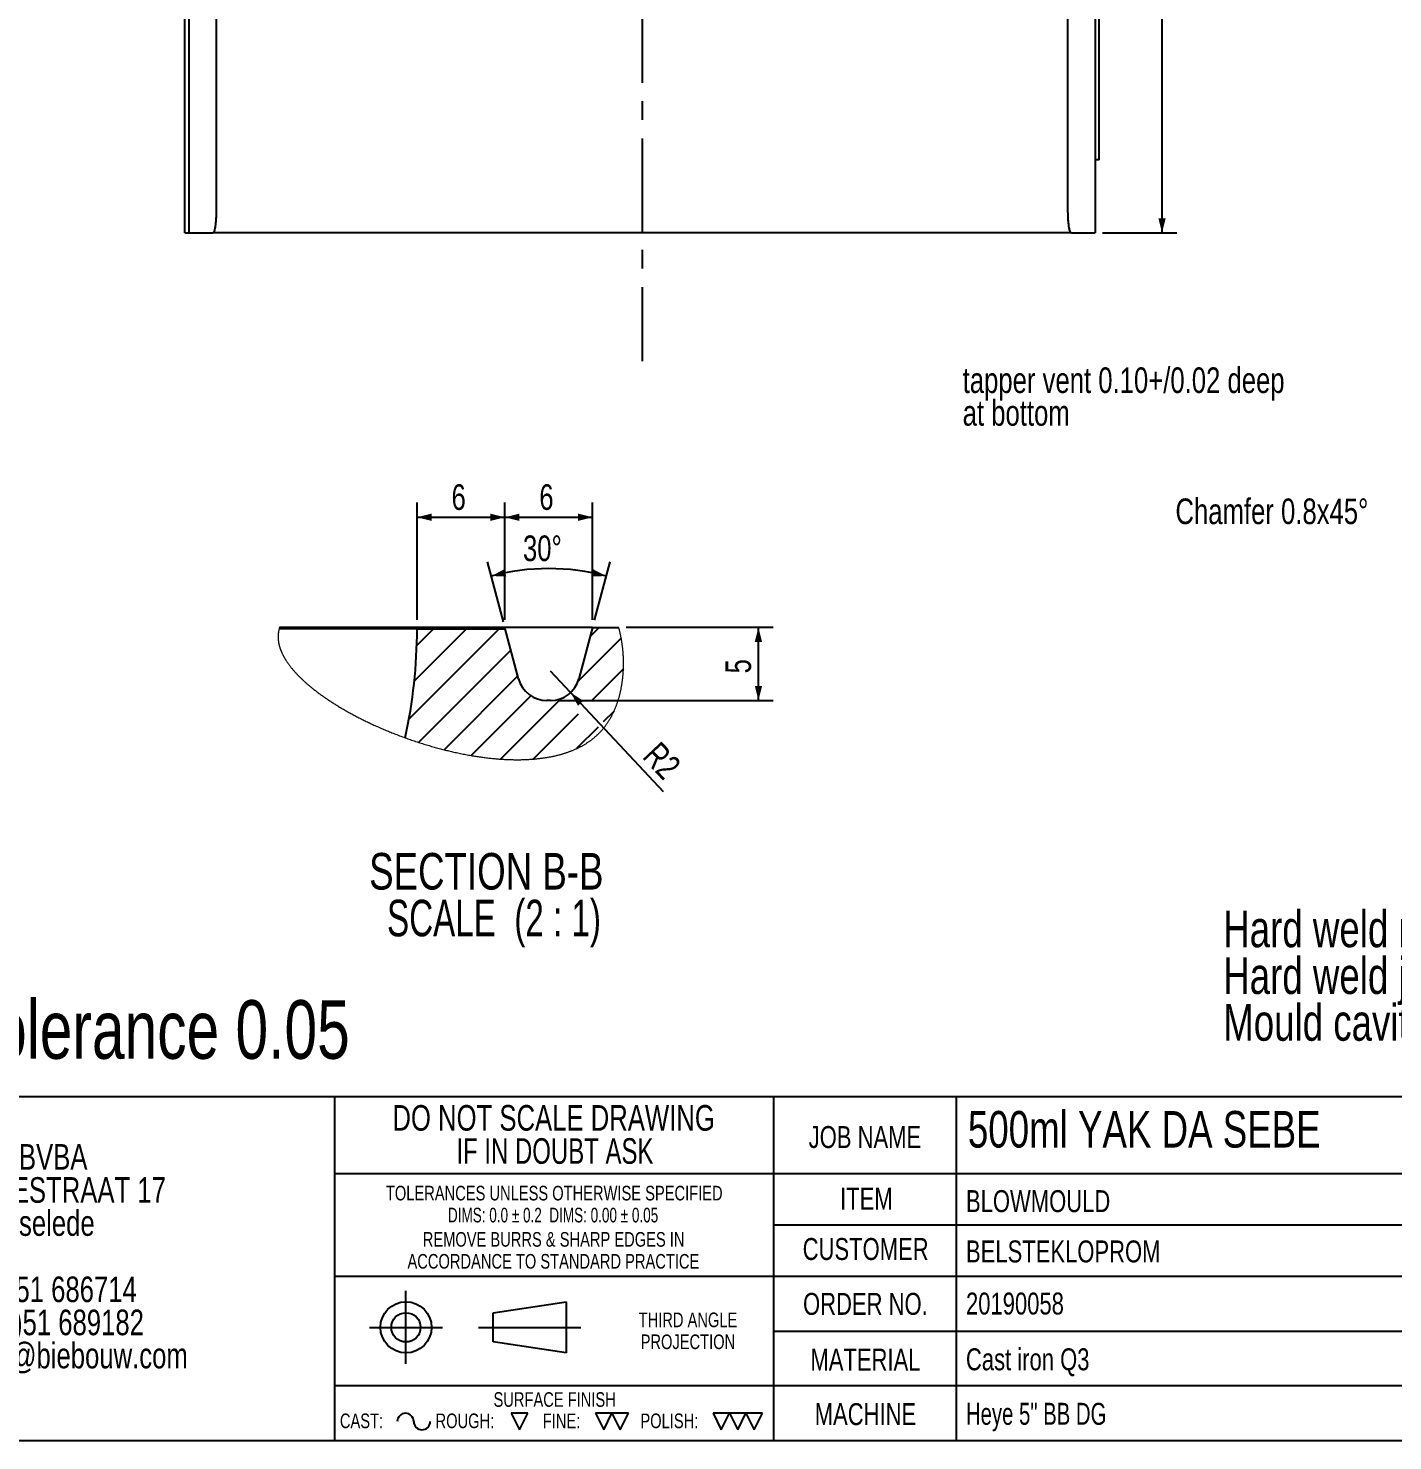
# Model space of a CAD drawing. Header units: millimetres. Extents: x 8 to 862, y 8 to 585.
# Drawn here: x 477.1 to 663.7, y 8 to 201.1 of the extents above; entities that cross this region are included whole.
import ezdxf

# ---------------------------------------------------------------- set-up
doc = ezdxf.new("R2010")
doc.units = ezdxf.units.MM
doc.header["$PDSIZE"] = -1
doc.linetypes.add('CENTERX2', pattern=[20.32, 12.7, -2.54, 2.54, -2.54])
for name, color, linetype in [('CENTERLINE', 4, 'CENTERX2'), ('DIMENSIONS', 2, 'Continuous'), ('HATCH', 3, 'Continuous'), ('TEXT', 2, 'Continuous')]:
    doc.layers.add(name, color=color, linetype=linetype)
doc.layers.add('OUTLINE', color=7, linetype='Continuous', lineweight=25)
doc.styles.add('SLDTEXTSTYLE0', font='TXT', dxfattribs={"width": 0.75})
doc.styles.add('SLDTEXTSTYLE3', font='TXT', dxfattribs={"width": 0.692308})
doc.styles.add('SLDTEXTSTYLE4', font='TXT', dxfattribs={"width": 0.7})
doc.styles.add('SLDTEXTSTYLE5', font='TXT', dxfattribs={"width": 0.691176})
doc.styles.add('SLDTEXTSTYLE7', font='TXT', dxfattribs={"width": 0.678571})
doc.dimstyles.new('SLDDIMSTYLE2', dxfattribs={"dimtxt": 3.5, "dimasz": 2, "dimexe": 0, "dimexo": 0.0625, "dimgap": 0.875, "dimtad": 1, "dimrnd": 1e-09, "dimzin": 12, "dimdsep": 46, "dimtxsty": 'SLDTEXTSTYLE0', "dimsah": 1, "dimcen": 0.09, "dimadec": 0, "dimazin": 3, "dimtfac": 1, "dimtofl": 0, "dimtmove": 0, "dimatfit": 3, "dimfxl": 0, "dimfrac": 2, "dimtolj": 1, "dimtzin": 12, "dimarcsym": 0})
doc.dimstyles.new('SLDDIMSTYLE30', dxfattribs={"dimtxt": 3.5, "dimasz": 2, "dimexe": 0, "dimexo": 0.0625, "dimgap": 0.875, "dimtad": 1, "dimdec": 0, "dimlfac": 0.5, "dimrnd": 1e-09, "dimzin": 12, "dimdsep": 46, "dimtxsty": 'SLDTEXTSTYLE0', "dimsah": 1, "dimcen": 0.09, "dimadec": 0, "dimazin": 3, "dimtfac": 1, "dimtdec": 0, "dimtofl": 0, "dimtmove": 0, "dimatfit": 3, "dimfxl": 0, "dimfrac": 2, "dimtolj": 1, "dimtzin": 12, "dimarcsym": 0})
doc.dimstyles.new('SLDDIMSTYLE31', dxfattribs={"dimtxt": 3.5, "dimasz": 2, "dimexe": 0, "dimexo": 0.0625, "dimgap": 0.875, "dimtad": 1, "dimlfac": 0.5, "dimrnd": 1e-09, "dimzin": 12, "dimdsep": 46, "dimtxsty": 'SLDTEXTSTYLE0', "dimsah": 1, "dimcen": 0.09, "dimadec": 0, "dimazin": 3, "dimtfac": 1, "dimtofl": 0, "dimtmove": 0, "dimatfit": 3, "dimfxl": 0, "dimfrac": 2, "dimtolj": 1, "dimtzin": 12, "dimarcsym": 0})
doc.dimstyles.new('SLDDIMSTYLE32', dxfattribs={"dimtxt": 3.5, "dimasz": 2, "dimexe": 0, "dimexo": 0.0625, "dimgap": 0.875, "dimtad": 1, "dimlfac": 0.5, "dimrnd": 1e-09, "dimzin": 12, "dimdsep": 46, "dimtxsty": 'SLDTEXTSTYLE0', "dimsah": 1, "dimcen": 0, "dimadec": 0, "dimazin": 3, "dimtfac": 1, "dimtofl": 0, "dimtmove": 0, "dimatfit": 3, "dimfxl": 0, "dimfrac": 2, "dimtolj": 1, "dimtzin": 12, "dimarcsym": 0})
doc.dimstyles.new('SLDDIMSTYLE33', dxfattribs={"dimtxt": 3.5, "dimasz": 2, "dimexe": 0, "dimexo": 0.0625, "dimgap": 0.875, "dimtad": 1, "dimdec": 4, "dimlfac": 0.5, "dimzin": 12, "dimdsep": 46, "dimtxsty": 'SLDTEXTSTYLE0', "dimsah": 1, "dimcen": 0.09, "dimazin": 3, "dimtfac": 1, "dimtofl": 0, "dimtmove": 0, "dimatfit": 3, "dimfxl": 0, "dimfrac": 2, "dimtolj": 1, "dimtzin": 12, "dimarcsym": 0})

# ---------------------------------------------------------------- blocks, each defined once
blk = doc.blocks.new('SW_NOTE_0')
at = {"layer": 'TEXT', "color": 0, "char_height": 3.5, "attachment_point": 2}
for s, insert, style in [('DO NOT SCALE DRAWING', (28.71, 4.5), 'SLDTEXTSTYLE0'), ('IF IN DOUBT ASK', (28.89, -0.03), 'SLDTEXTSTYLE4')]:
    blk.add_mtext(s, dxfattribs=dict(at, insert=insert, style=style))
blk = doc.blocks.new('SW_NOTE_0_1')
at = {"layer": 'TEXT', "color": 0, "char_height": 2, "attachment_point": 2}
for s, insert, style in [('TOLERANCES UNLESS OTHERWISE SPECIFIED', (27.09, 2.57), 'SLDTEXTSTYLE0'), ('DIMS: 0.0 ± 0.2  DIMS: 0.00 ± 0.05', (26.93, -0.43), 'SLDTEXTSTYLE5')]:
    blk.add_mtext(s, dxfattribs=dict(at, insert=insert, style=style))
blk = doc.blocks.new('SW_NOTE_0_2')
at = {"layer": 'TEXT', "color": 0, "char_height": 2, "attachment_point": 2, "style": 'SLDTEXTSTYLE0'}
for s, insert in [('REMOVE BURRS & SHARP EDGES IN', (21.78, 2.57)), ('ACCORDANCE TO STANDARD PRACTICE', (21.75, -0.43))]:
    blk.add_mtext(s, dxfattribs=dict(at, insert=insert))
blk = doc.blocks.new('SW_NOTE_0_3')
at = {"layer": 'TEXT', "color": 0, "char_height": 2, "attachment_point": 2, "style": 'SLDTEXTSTYLE0'}
for s, insert in [('THIRD ANGLE', (8.34, 2.57)), ('PROJECTION', (8.33, -0.43))]:
    blk.add_mtext(s, dxfattribs=dict(at, insert=insert))
blk = doc.blocks.new('SW_NOTE_0_4')
at = {"layer": 'TEXT', "color": 0, "char_height": 3.5, "attachment_point": 1, "style": 'SLDTEXTSTYLE0'}
for s, insert in [('BIEBOUW BVBA', (0, 4.5)), ('INDUSTRIESTRAAT 17', (0, -0.03)), ('B-8755 Ruiselede', (0, -4.55)), ('Tel.:+32(0)51 686714', (0, -13.61)), ('Fax.:+32(0)51 689182', (0, -18.13)), ('Email: info@biebouw.com', (0, -22.66))]:
    blk.add_mtext(s, dxfattribs=dict(at, insert=insert))
blk = doc.blocks.new('SW_NOTE_0_7')
at = {"layer": 'TEXT', "color": 0, "char_height": 5, "attachment_point": 1, "style": 'SLDTEXTSTYLE0'}
for s, insert in [('Hard weld match and neck 3x3', (0, 6.43)), ('Hard weld joint 1.2 deep 3 wide', (0, 0.04)), ('Mould cavity see drawing BIEB825-07', (0, -6.35))]:
    blk.add_mtext(s, dxfattribs=dict(at, insert=insert))
blk = doc.blocks.new('SW_NOTE_0_8')
at = {"layer": 'TEXT', "color": 0, "char_height": 3.5, "attachment_point": 1, "style": 'SLDTEXTSTYLE0'}
for s, insert in [('tapper vent 0.10+/0.02 deep', (-64.04, 0.09)), ('at bottom', (-64.04, -4.38))]:
    blk.add_mtext(s, dxfattribs=dict(at, insert=insert))
blk = doc.blocks.new('SW_NOTE_0_10')
at = {"layer": 'TEXT', "color": 0, "insert": (-37.58, 1.78), "char_height": 3.5, "attachment_point": 1, "style": 'SLDTEXTSTYLE0'}
blk.add_mtext('Chamfer 0.8x45°', dxfattribs=at)
blk = doc.blocks.new('SW_HATCH_0')
at = {"layer": 'HATCH', "color": 0}
for p, q in [((8.98, 0), (-3.37, -12.35)), ((4.49, 0), (-2.63, -7.12)), ((0, 0), (-2.3, -2.3)), ((22.65, 0.2), (21.41, -1.04)), ((25.65, -1.29), (19.74, -7.2)), ((10.57, -2.9), (-2.06, -15.53)), ((25.95, -5.48), (21.55, -9.89)), ((11.52, -6.44), (1.43, -16.53)), ((13.3, -9.15), (5.13, -17.32)), ((17.39, -9.55), (9.13, -17.81)), ((24.67, -11.26), (23.19, -12.73)), ((19.78, -11.65), (13.62, -17.81)), ((22.48, -13.44), (19.54, -16.38))]:
    blk.add_line(p, q, dxfattribs=at)
blk = doc.blocks.new('_D_77')
at = {"layer": 'DIMENSIONS'}
for p, q in [((530.29, 120.18), (530.29, 136.22)), ((542.29, 120.18), (542.29, 136.22)), ((530.29, 134.22), (542.29, 134.22))]:
    blk.add_line(p, q, dxfattribs=at)
for points in [[(530.29, 134.22), (532.29, 133.72), (532.29, 134.72)], [(542.29, 134.22), (540.29, 134.72), (540.29, 133.72)]]:
    blk.add_solid(points, dxfattribs=at)
at = {"layer": 'DIMENSIONS', "insert": (535, 138.73), "char_height": 3.5, "attachment_point": 1, "style": 'SLDTEXTSTYLE0'}
blk.add_mtext('6', dxfattribs=at)
blk = doc.blocks.new('_D_78')
at = {"layer": 'DIMENSIONS'}
for p, q in [((542.29, 120.18), (542.29, 136.22)), ((554.29, 120.18), (554.29, 136.22)), ((542.29, 134.22), (554.29, 134.22))]:
    blk.add_line(p, q, dxfattribs=at)
for points in [[(542.29, 134.22), (544.29, 133.72), (544.29, 134.72)], [(554.29, 134.22), (552.29, 134.72), (552.29, 133.72)]]:
    blk.add_solid(points, dxfattribs=at)
at = {"layer": 'DIMENSIONS', "insert": (547, 138.73), "char_height": 3.5, "attachment_point": 1, "style": 'SLDTEXTSTYLE0'}
blk.add_mtext('6', dxfattribs=at)
blk = doc.blocks.new('_D_79')
at = {"layer": 'DIMENSIONS'}
for p, q in [((558.86, 119.18), (578.96, 119.18)), ((576.96, 109.18), (576.96, 119.18)), ((549.54, 109.18), (578.96, 109.18))]:
    blk.add_line(p, q, dxfattribs=at)
for points in [[(576.96, 119.18), (576.46, 117.18), (577.46, 117.18)], [(576.96, 109.18), (577.46, 111.18), (576.46, 111.18)]]:
    blk.add_solid(points, dxfattribs=at)
at = {"layer": 'DIMENSIONS', "insert": (572.45, 112.88), "char_height": 3.5, "attachment_point": 1, "rotation": 90, "style": 'SLDTEXTSTYLE0'}
blk.add_mtext('5', dxfattribs=at)
blk = doc.blocks.new('_D_80')
at = {"layer": 'DIMENSIONS'}
for q in [(548.54, 113.18), (563.95, 96.76)]:
    blk.add_line((551.28, 110.26), q, dxfattribs=at)
blk.add_solid([(551.28, 110.26), (552.29, 108.46), (553.02, 109.14)], dxfattribs=at)
at = {"layer": 'DIMENSIONS', "insert": (563.51, 103.78), "char_height": 3.5, "attachment_point": 1, "rotation": 313.1892, "style": 'SLDTEXTSTYLE0'}
blk.add_mtext('R2', dxfattribs=at)
blk = doc.blocks.new('_D_81')
at = {"layer": 'DIMENSIONS'}
for p, q in [((542.09, 119.94), (539.9, 128.11)), ((554.55, 120.14), (556.69, 128.11))]:
    blk.add_line(p, q, dxfattribs=at)
blk.add_arc((548.29, 96.78), 30.43, 75, 105, dxfattribs=at)
for points in [[(540.42, 126.18), (542.48, 126.15), (542.25, 127.12)], [(556.17, 126.18), (554.34, 127.12), (554.11, 126.15)]]:
    blk.add_solid(points, dxfattribs=at)
at = {"layer": 'DIMENSIONS', "insert": (544.77, 131.73), "char_height": 3.5, "attachment_point": 1, "style": 'SLDTEXTSTYLE0'}
blk.add_mtext('30°', dxfattribs=at)
blk = doc.blocks.new('SW_NOTE_0_12')
at = {"layer": 'TEXT', "color": 0, "char_height": 5, "attachment_point": 2}
for s, insert, style in [('SECTION B-B', (19.61, 6.45), 'SLDTEXTSTYLE0'), ('SCALE  (2 : 1)', (20.66, 0.06), 'SLDTEXTSTYLE7')]:
    blk.add_mtext(s, dxfattribs=dict(at, insert=insert, style=style))
blk = doc.blocks.new('_D_100')
at = {"layer": 'DIMENSIONS'}
for p, q in [((610.55, 351.39), (634.14, 351.39)), ((632.14, 173.09), (632.14, 351.39)), ((623.98, 173.09), (634.14, 173.09))]:
    blk.add_line(p, q, dxfattribs=at)
for points in [[(632.14, 351.39), (631.64, 349.39), (632.64, 349.39)], [(632.14, 173.09), (632.64, 175.09), (631.64, 175.09)]]:
    blk.add_solid(points, dxfattribs=at)
at = {"layer": 'DIMENSIONS', "insert": (627.63, 256.42), "char_height": 3.5, "attachment_point": 1, "rotation": 90, "style": 'SLDTEXTSTYLE0'}
blk.add_mtext('178,3', dxfattribs=at)

msp = doc.modelspace()

# ---------------------------------------------------------------- linework, layer by layer
at = {"color": 7, "linetype": 'Continuous', "lineweight": 18, "flags": 128}
msp.add_lwpolyline([(511.40085, 118.81632), (511.38977, 118.76921), (511.37927, 118.72202), (511.36937, 118.67474), (511.36005, 118.6274), (511.35131, 118.57997), (511.34316, 118.53246), (511.33559, 118.48488), (511.32794, 118.43246), (511.32099, 118.37994), (511.31473, 118.32733), (511.30917, 118.27464), (511.3043, 118.22186), (511.30013, 118.16899), (511.29665, 118.11604), (511.29385, 118.063), (511.29174, 118.00988), (511.29031, 117.95667), (511.28958, 117.90434), (511.28949, 117.85193), (511.29006, 117.79945), (511.29128, 117.74689), (511.2932, 117.6933), (511.29578, 117.63963), (511.29903, 117.58588), (511.30295, 117.53206), (511.30753, 117.47817), (511.31267, 117.42517), (511.31845, 117.37211), (511.32487, 117.31897), (511.33192, 117.26577), (511.33977, 117.21142), (511.34827, 117.15699), (511.35742, 117.10251), (511.36722, 117.04795), (511.37767, 116.99333), (511.38877, 116.93865), (511.40052, 116.88391), (511.41287, 116.82923), (511.42587, 116.77448), (511.4395, 116.71968), (511.45376, 116.66482), (511.46866, 116.6099), (511.4839, 116.55591), (511.49974, 116.50187), (511.51619, 116.44778), (511.53324, 116.39363), (511.55125, 116.33833), (511.56989, 116.28298), (511.58914, 116.22757), (511.60902, 116.17212), (511.6295, 116.11662), (511.6506, 116.06108), (511.67231, 116.00549), (511.69463, 115.94985), (511.71755, 115.89417), (511.74108, 115.83845), (511.76522, 115.78268), (511.78994, 115.72688), (511.81528, 115.67104), (511.8412, 115.61515), (511.8704, 115.55364), (511.90032, 115.49208), (511.93095, 115.43048), (511.9623, 115.36884), (511.99434, 115.30716), (512.02584, 115.24778), (512.05799, 115.18837), (512.09078, 115.12893), (512.12422, 115.06945), (512.1583, 115.00994), (512.19302, 114.9504), (512.22634, 114.89424), (512.26022, 114.83806), (512.29466, 114.78185), (512.32967, 114.72562), (512.36523, 114.66937), (512.40558, 114.60657), (512.44661, 114.54374), (512.48833, 114.48089), (512.53073, 114.41802), (512.57382, 114.35513), (512.61758, 114.29222), (512.66201, 114.2293), (512.70712, 114.16636), (512.7529, 114.10341), (512.79933, 114.04045), (512.84644, 113.97748), (512.8942, 113.91449), (512.94262, 113.8515), (512.9917, 113.78851), (513.04142, 113.72551), (513.0918, 113.6625), (513.14526, 113.59649), (513.19943, 113.53049), (513.25429, 113.46448), (513.30986, 113.39848), (513.36612, 113.33248), (513.42308, 113.26648), (513.47808, 113.2035), (513.53371, 113.14052), (513.58996, 113.07755), (513.64683, 113.01459), (513.70431, 112.95165), (513.76241, 112.88872), (513.82111, 112.8258), (513.88042, 112.7629), (513.9432, 112.69703), (514.00664, 112.63118), (514.07074, 112.56535), (514.13548, 112.49954), (514.20088, 112.43377), (514.26692, 112.36802), (514.3336, 112.3023), (514.40092, 112.23661), (514.46888, 112.17096), (514.53747, 112.10534), (514.60669, 112.03976), (514.67653, 111.97422), (514.74295, 111.91245), (514.80991, 111.85073), (514.87743, 111.78904), (514.94549, 111.72739), (515.01409, 111.66579), (515.08607, 111.60171), (515.15862, 111.53768), (515.23176, 111.4737), (515.30546, 111.40976), (515.37974, 111.34589), (515.45458, 111.28206), (515.54352, 111.20691), (515.63323, 111.13183), (515.72371, 111.05684), (515.81497, 110.98193), (515.90887, 110.90559), (516.00356, 110.82933), (516.09903, 110.75317), (516.19529, 110.67711), (516.29231, 110.60115), (516.3901, 110.5253), (516.48865, 110.44955), (516.58796, 110.37391), (516.68802, 110.29838), (516.78882, 110.22297), (516.89036, 110.14767), (516.99263, 110.07249), (517.09564, 109.99744), (517.19936, 109.92251), (517.29507, 109.85394), (517.39138, 109.78548), (517.48828, 109.71712), (517.58577, 109.64889), (517.68385, 109.58077), (517.78251, 109.51276), (517.89079, 109.43871), (517.99976, 109.36481), (518.1094, 109.29105), (518.21971, 109.21745), (518.33068, 109.144), (518.44231, 109.0707), (518.5546, 108.99757), (518.6581, 108.93067), (518.76213, 108.86391), (518.86671, 108.79729), (518.97181, 108.73081), (519.07745, 108.66447), (519.1836, 108.59828), (519.31167, 108.51905), (519.44048, 108.44004), (519.57002, 108.36124), (519.70028, 108.28268), (519.83127, 108.20433), (519.9606, 108.12762), (520.09061, 108.05113), (520.22129, 107.97487), (520.35264, 107.89884), (520.4748, 107.82868), (520.59752, 107.75872), (520.72079, 107.68898), (520.84461, 107.61944), (520.96897, 107.55012), (521.09386, 107.48101), (521.21928, 107.41213), (521.35785, 107.33661), (521.49705, 107.26136), (521.63686, 107.18639), (521.77729, 107.1117), (521.91832, 107.03729), (522.05995, 106.96317), (522.20216, 106.88933), (522.34496, 106.81579), (522.48834, 106.74255), (522.63228, 106.66961), (522.7742, 106.59826), (522.91665, 106.52722), (523.05963, 106.45647), (523.20312, 106.38603), (523.34976, 106.31462), (523.49691, 106.24353), (523.64458, 106.17277), (523.79276, 106.10234), (523.94145, 106.03224), (524.08796, 105.96372), (524.23494, 105.89553), (524.38238, 105.82767), (524.53028, 105.76014), (524.70693, 105.68019), (524.88421, 105.60073), (525.0621, 105.52176), (525.2406, 105.44328), (525.41968, 105.36531), (525.59934, 105.28784), (525.74846, 105.22411), (525.89796, 105.16074), (526.04784, 105.09773), (526.20981, 105.0302), (526.3722, 104.9631), (526.53501, 104.89643), (526.69821, 104.83019), (526.86181, 104.76439), (527.02286, 104.70019), (527.18427, 104.63642), (527.34605, 104.57308), (527.50816, 104.51018), (527.7016, 104.43587), (527.89551, 104.3622), (528.08988, 104.28915), (528.28468, 104.21676), (528.47991, 104.14501), (528.67556, 104.07392), (528.84399, 104.01336), (529.01271, 103.95329), (529.18171, 103.89373), (529.35099, 103.83466), (529.52052, 103.7761), (529.69031, 103.71805), (529.89073, 103.6503), (530.09148, 103.58326), (530.29254, 103.51696), (530.4939, 103.45139), (530.67466, 103.39323), (530.85564, 103.33568), (531.03682, 103.27873), (531.21821, 103.22239), (531.39978, 103.16667), (531.58154, 103.11157), (531.75306, 103.06018), (531.92473, 103.00936), (532.09653, 102.95911), (532.26845, 102.90941), (532.44049, 102.8603), (532.61264, 102.81175), (532.78489, 102.76379), (532.95723, 102.71641), (533.12965, 102.66962), (533.30215, 102.62343), (533.47163, 102.57863), (533.64117, 102.53442), (533.81076, 102.49079), (533.98039, 102.44775), (534.14659, 102.40615), (534.31281, 102.36513), (534.47905, 102.32468), (534.64529, 102.28481), (534.81154, 102.24552), (534.97778, 102.20682), (535.14401, 102.16871), (535.32684, 102.12746), (535.50963, 102.08694), (535.69237, 102.04715), (535.87506, 102.00808), (536.05768, 101.96976), (536.24023, 101.93217), (536.42269, 101.89533), (536.60506, 101.85924), (536.78732, 101.82391), (536.96946, 101.78933), (537.14823, 101.75612), (537.32687, 101.72365), (537.50537, 101.69193), (537.68373, 101.66096), (537.84275, 101.63396), (538.00163, 101.60757), (538.16038, 101.58178), (538.31898, 101.55661), (538.47743, 101.53205), (538.63572, 101.50811), (538.79384, 101.4848), (538.95179, 101.46211), (539.11707, 101.43901), (539.28214, 101.4166), (539.447, 101.3949), (539.61164, 101.37389), (539.77605, 101.35359), (539.94023, 101.33399), (540.10416, 101.31511), (540.26784, 101.29695), (540.43126, 101.2795), (540.59442, 101.26278), (540.7573, 101.24678), (540.9199, 101.23151), (541.07294, 101.2178), (541.22572, 101.20473), (541.37823, 101.19233), (541.53046, 101.18058), (541.6824, 101.16951), (541.81862, 101.16013), (541.9546, 101.15129), (542.09033, 101.143), (542.22582, 101.13525), (542.36105, 101.12806), (542.49603, 101.12141), (542.62305, 101.11565), (542.74984, 101.11038), (542.87639, 101.10561), (543.00269, 101.10133), (543.12874, 101.09756), (543.25455, 101.09428), (543.38009, 101.09151), (543.50538, 101.08925), (543.6304, 101.08749), (543.75515, 101.08624), (543.87741, 101.08551), (543.99941, 101.08527), (544.12113, 101.08553), (544.24258, 101.08628), (544.36596, 101.08757), (544.48904, 101.08937), (544.61183, 101.0917), (544.73432, 101.09455), (544.85651, 101.09793), (544.97621, 101.10176), (545.09562, 101.10609), (545.21472, 101.11095), (545.33352, 101.11632), (545.45442, 101.12232), (545.57499, 101.12887), (545.69523, 101.13596), (545.81514, 101.1436), (545.9347, 101.15177), (546.05392, 101.1605), (546.1728, 101.16977), (546.30165, 101.18048), (546.43008, 101.19184), (546.55808, 101.20386), (546.68565, 101.21654), (546.81279, 101.22988), (546.93723, 101.24363), (547.06124, 101.25801), (547.18481, 101.27305), (547.30794, 101.28873), (547.41751, 101.30328), (547.52672, 101.31835), (547.63557, 101.33393), (547.74405, 101.35005), (547.85216, 101.36668), (547.95991, 101.38385), (548.06728, 101.40154), (548.17427, 101.41976), (548.28088, 101.43851), (548.3871, 101.45779), (548.49294, 101.47761), (548.59838, 101.49796), (548.70343, 101.51886), (548.80809, 101.54029), (548.91233, 101.56226), (549.01618, 101.58477), (549.12453, 101.60895), (549.23243, 101.63372), (549.33987, 101.65909), (549.44685, 101.68506), (549.55336, 101.71164), (549.65941, 101.73883), (549.74974, 101.76256), (549.83971, 101.78674), (549.92934, 101.81137), (550.01861, 101.83645), (550.10753, 101.86198), (550.19451, 101.88749), (550.28115, 101.91344), (550.36743, 101.93983), (550.45337, 101.96665), (550.54069, 101.99448), (550.62764, 102.02277), (550.71422, 102.05151), (550.80042, 102.08072), (550.88624, 102.11039), (550.97168, 102.14052), (551.05673, 102.17112), (551.1414, 102.20219), (551.22568, 102.23372), (551.30957, 102.26573), (551.39306, 102.2982), (551.47616, 102.33115), (551.55886, 102.36456), (551.64116, 102.39845), (551.73123, 102.43628), (551.8208, 102.47468), (551.90987, 102.51367), (551.99845, 102.55323), (552.08653, 102.59337), (552.10054, 102.59984), (552.18053, 102.63712), (552.26009, 102.67489), (552.33922, 102.71316), (552.41793, 102.75191), (552.4962, 102.79116), (552.57404, 102.8309), (552.65144, 102.87113), (552.7284, 102.91186), (552.80855, 102.95506), (552.88821, 102.99881), (552.96738, 103.0431), (553.04606, 103.08795), (553.12423, 103.13334), (553.20191, 103.17929), (553.27909, 103.22579), (553.35576, 103.27285), (553.43192, 103.32047), (553.50757, 103.36864), (553.58271, 103.41737), (553.65733, 103.46666), (553.72721, 103.51365), (553.79662, 103.56114), (553.86557, 103.60913), (553.93405, 103.65763), (554.00205, 103.70663), (554.07366, 103.75915), (554.14473, 103.81224), (554.21526, 103.8659), (554.28525, 103.92014), (554.35469, 103.97495), (554.42359, 104.03034), (554.48804, 104.08309), (554.552, 104.13635), (554.61547, 104.19013), (554.67844, 104.24443), (554.7409, 104.29924), (554.80287, 104.35458), (554.86433, 104.41043), (554.92529, 104.46681), (554.98574, 104.52371), (555.04567, 104.58113), (555.10403, 104.63803), (555.1619, 104.69545), (555.21926, 104.75337), (555.27612, 104.8118), (555.32831, 104.86634), (555.38005, 104.92132), (555.43137, 104.97674), (555.48224, 105.0326), (555.53267, 105.0889), (555.58266, 105.14565), (555.63221, 105.20283), (555.6862, 105.26624), (555.73965, 105.33018), (555.79257, 105.39465), (555.84495, 105.45963), (555.8968, 105.52513), (555.94811, 105.59114), (555.99889, 105.65765), (556.04914, 105.72466), (556.09886, 105.79217), (556.14805, 105.86016), (556.19584, 105.92742), (556.24313, 105.99514), (556.2899, 106.06331), (556.33617, 106.13195), (556.38275, 106.20229), (556.42881, 106.2731), (556.47434, 106.34436), (556.51935, 106.41608), (556.56384, 106.48824), (556.60702, 106.55955), (556.64969, 106.63128), (556.69187, 106.70342), (556.73354, 106.77599), (556.77554, 106.85045), (556.81702, 106.92534), (556.85798, 107.00064), (556.89842, 107.07636), (556.93834, 107.15248), (556.97775, 107.229), (557.01663, 107.30593), (557.05744, 107.38821), (557.09766, 107.47093), (557.1373, 107.55408), (557.17635, 107.63767), (557.21482, 107.72167), (557.25322, 107.80722), (557.29101, 107.89319), (557.32822, 107.97958), (557.36482, 108.06638), (557.40084, 108.15358), (557.43626, 108.24118), (557.46912, 108.32413), (557.50145, 108.40742), (557.53325, 108.49105), (557.56454, 108.57501), (557.5953, 108.65931), (557.62554, 108.74392), (557.65525, 108.82885), (557.68445, 108.91409), (557.71313, 108.99965), (557.74129, 109.0855), (557.76844, 109.17011), (557.79509, 109.255), (557.82124, 109.34017), (557.8469, 109.42562), (557.87251, 109.51289), (557.89761, 109.60043), (557.9222, 109.68824), (557.94627, 109.77632), (557.96983, 109.86465), (557.99247, 109.95165), (558.01462, 110.03889), (558.03628, 110.12637), (558.05745, 110.21407), (558.08201, 110.31877), (558.10587, 110.42378), (558.12905, 110.5291), (558.15153, 110.6347), (558.17332, 110.7406), (558.19443, 110.84677), (558.21394, 110.94837), (558.23281, 111.05021), (558.25107, 111.15228), (558.2687, 111.25457), (558.28571, 111.35709), (558.30211, 111.45981), (558.31788, 111.56274), (558.33303, 111.66586), (558.34824, 111.7741), (558.36278, 111.88255), (558.37664, 111.99118), (558.38982, 112.1), (558.40233, 112.20899), (558.41418, 112.31816), (558.42535, 112.42748), (558.43585, 112.53696), (558.44568, 112.64658), (558.45485, 112.75634), (558.46335, 112.86622), (558.47119, 112.97623), (558.47798, 113.08006), (558.48417, 113.18397), (558.48978, 113.28798), (558.4948, 113.39206), (558.49924, 113.49621), (558.50347, 113.61149), (558.50698, 113.72683), (558.50978, 113.84224), (558.51187, 113.9577), (558.51326, 114.0732), (558.51393, 114.18668), (558.51392, 114.30018), (558.51323, 114.4137), (558.51186, 114.52723), (558.50984, 114.63938), (558.50716, 114.75152), (558.50383, 114.86364), (558.49984, 114.97574), (558.49519, 115.0878), (558.48999, 115.19782), (558.48416, 115.30779), (558.4777, 115.41771), (558.47062, 115.52756), (558.46274, 115.63958), (558.45421, 115.75152), (558.44504, 115.86336), (558.43521, 115.97511), (558.42474, 116.08675), (558.41362, 116.19826), (558.40186, 116.30966), (558.38945, 116.42092), (558.37641, 116.53204), (558.36272, 116.64301), (558.34839, 116.75382), (558.33343, 116.86446), (558.31783, 116.97493), (558.3016, 117.08521), (558.28616, 117.18613), (558.27019, 117.28689), (558.25368, 117.38747), (558.23665, 117.48787), (558.21909, 117.58809), (558.201, 117.68811), (558.18122, 117.79409), (558.16085, 117.89983), (558.13988, 118.00534), (558.11832, 118.1106), (558.09618, 118.21559), (558.07345, 118.32033), (558.05013, 118.42479), (558.02622, 118.52898), (558.00055, 118.63781), (557.97424, 118.74633), (557.94729, 118.8545), (557.91971, 118.96234), (557.89149, 119.06983), (557.86263, 119.17695)], dxfattribs=at)
at = {"color": 7, "linetype": 'Continuous', "lineweight": 18}
msp.add_arc((515.35771, 117.8577), 4.07133, 161.0928846, 166.3814716, dxfattribs=at)
at = {"color": 7, "linetype": 'Continuous', "lineweight": 0}
for p in [(530.29342, 119.17695), (542.29342, 119.17695)]:
    msp.add_point(p, dxfattribs=at)
at = {"layer": 'CENTERLINE'}
msp.add_line((561.05106, 429.83342), (561.05106, 155.56068), dxfattribs=at)
at = {"layer": 'OUTLINE'}
for p, q in [((498.55106, 173.08726), (498.55106, 429.83342)), ((499.07599, 429.83342), (499.07599, 173.08726)), ((623.02613, 183.08725), (623.02613, 429.83342)), ((623.55106, 183.08725), (623.55106, 429.83342)), ((502.82427, 333.84078), (502.82427, 176.08725)), ((619.27785, 176.08725), (619.27785, 333.84078)), ((622.97801, 183.08725), (622.97801, 173.08726)), ((623.02613, 183.08725), (622.97801, 183.08725)), ((623.55106, 183.08725), (623.02613, 183.08725)), ((498.55106, 173.08726), (499.07599, 173.08726)), ((499.07599, 173.08726), (502.34738, 173.08726)), ((619.75474, 173.08726), (502.34738, 173.08726)), ((619.75474, 173.08726), (622.97801, 173.08726)), ((527.03244, 118.97695), (511.44325, 118.97695)), ((512.85857, 119.17695), (511.50605, 119.17695)), ((514.69518, 119.17695), (512.85857, 119.17695)), ((519.01393, 119.17695), (514.69518, 119.17695)), ((519.01393, 119.17695), (518.96034, 118.97695)), ((519.17696, 119.17695), (519.01393, 119.17695)), ((547.11991, 119.17695), (519.17696, 119.17695)), ((530.29314, 118.97695), (527.03244, 118.97695)), ((530.29314, 118.97695), (542.34701, 118.97695)), ((544.17852, 112.14167), (542.34701, 118.97695)), ((554.29343, 119.17695), (547.11991, 119.17695)), ((554.29343, 119.17695), (552.40833, 112.14167)), ((554.29343, 119.17695), (557.86263, 119.17695)), ((548.54463, 109.17695), (548.04223, 109.17695)), ((832, 55), (429, 55)), ((519, 55), (519, 8)), ((579, 55), (579, 8)), ((604, 55), (604, 8)), ((579, 44.5), (519, 44.5)), ((732, 44.5), (579, 44.5)), ((579, 37.5), (732, 37.5)), ((519, 30.5), (832, 30.5)), ((528.77569, 18.5), (528.77569, 28.5)), ((540.67455, 25.5), (550.67455, 27)), ((540.67455, 21.5), (540.67455, 25.5)), ((550.67455, 27), (550.67455, 20)), ((523.77569, 23.5), (533.77569, 23.5)), ((538.67455, 23.5), (552.67455, 23.5)), ((550.67455, 20), (540.67455, 21.5)), ((579, 23), (732, 23)), ((732, 15.5), (519, 15.5)), ((545.41865, 11.75), (543.16865, 11.75)), ((543.16865, 11.75), (544.29365, 9.5)), ((544.29365, 9.5), (545.41865, 11.75)), ((556.93161, 11.75), (554.68161, 11.75)), ((554.68161, 11.75), (555.80661, 9.5)), ((555.80661, 9.5), (556.93161, 11.75)), ((559.18161, 11.75), (556.93161, 11.75)), ((556.93161, 11.75), (558.05661, 9.5)), ((558.05661, 9.5), (559.18161, 11.75)), ((573, 11.75), (570.75, 11.75)), ((570.75, 11.75), (571.875, 9.5)), ((571.875, 9.5), (573, 11.75)), ((575.25, 11.75), (573, 11.75)), ((573, 11.75), (574.125, 9.5)), ((574.125, 9.5), (575.25, 11.75)), ((577.5, 11.75), (575.25, 11.75)), ((575.25, 11.75), (576.375, 9.5)), ((576.375, 9.5), (577.5, 11.75)), ((832, 8), (8, 8))]:
    msp.add_line(p, q, dxfattribs=at)
for radius in [3.5, 2]:
    msp.add_circle((528.77569, 23.5), radius, dxfattribs=at)
for centre, radius, start, end in [((459.05248, 119.17016), 71.24093, 347.7660362, 359.8446078), ((548.04222, 113.17695), 4, 194.9999571, 270.0000523), ((548.54463, 113.17695), 4, 270.000004, 345.0000324), ((528.70836, 10.625), 1.125, 0, 180), ((530.95836, 10.625), 1.125, 180, 0)]:
    msp.add_arc(centre, radius, start, end, dxfattribs=at)
for points, knots in [([(502.82427, 176.08725), (502.82366, 175.97051), (502.82242, 175.73219), (502.81277, 175.39187), (502.79837, 175.07419), (502.78139, 174.80996), (502.76346, 174.58861), (502.74557, 174.40314), (502.72633, 174.23266), (502.70157, 174.04326), (502.67092, 173.84815), (502.63386, 173.65781), (502.59535, 173.49814), (502.5522, 173.35575), (502.50477, 173.23767), (502.45289, 173.15037), (502.40037, 173.09689), (502.36504, 173.09047), (502.34738, 173.08726)], [0, 0, 0, 0, 0.051331509, 0.104783285, 0.156044461, 0.208579543, 0.248770527, 0.28897599, 0.330245553, 0.371523759, 0.439264206, 0.507031663, 0.576503825, 0.645989004, 0.733762761, 0.821550945, 0.910772731, 1, 1, 1, 1]), ([(619.75474, 173.08726), (619.74565, 173.08816), (619.71741, 173.09096), (619.67005, 173.12432), (619.61257, 173.20642), (619.55536, 173.33689), (619.49868, 173.52301), (619.45267, 173.73095), (619.41705, 173.93588), (619.38652, 174.14278), (619.35954, 174.36922), (619.33662, 174.61187), (619.31911, 174.83285), (619.30233, 175.10019), (619.28864, 175.41294), (619.27958, 175.74611), (619.27843, 175.97222), (619.27785, 176.08725)], [0, 0, 0, 0, 0.0459134908, 0.1427360581, 0.2395477464, 0.3384004666, 0.4372210899, 0.5370867997, 0.5877495314, 0.6384021518, 0.7162140677, 0.7560302001, 0.7958330869, 0.8476009107, 0.9005752214, 0.949420379, 1, 1, 1, 1])]:
    msp.add_open_spline(points, degree=3, knots=knots, dxfattribs=at)

# ---------------------------------------------------------------- block references
at = {"layer": 'HATCH'}
msp.add_blockref('SW_HATCH_0', (532.54908, 118.97695), dxfattribs=at)
at = {"layer": 'TEXT'}
for name, p in [('SW_NOTE_0_8', (668.92105, 154.61605)), ('SW_NOTE_0_10', (671.54743, 135.00582)), ('SW_NOTE_0_12', (520.14899, 81.88538)), ('SW_NOTE_0_7', (640.49754, 74.02646)), ('SW_NOTE_0', (520.24686, 49.38226)), ('SW_NOTE_0_4', (458.31161, 44.05647)), ('SW_NOTE_0_1', (521.95589, 40.27512)), ('SW_NOTE_0_2', (527.1795, 33.95369)), ('SW_NOTE_0_3', (558.98886, 22.95369))]:
    msp.add_blockref(name, p, dxfattribs=at)

# ---------------------------------------------------------------- texts
for s, insert, char_height, attachment_point, style in [('Half & half tolerance 0.05', (430.99203, 68.20848), 8, 1, 'SLDTEXTSTYLE0'), ('500ml YAK DA SEBE', (605.59608, 53.07133), 5, 1, 'SLDTEXTSTYLE0'), ('JOB NAME', (591.51943, 51.01097), 3, 2, 'SLDTEXTSTYLE0'), ('ITEM', (591.71839, 42.58459), 3, 2, 'SLDTEXTSTYLE0'), ('BLOWMOULD', (605.33565, 42.25126), 3, 1, 'SLDTEXTSTYLE0'), ('CUSTOMER', (591.61526, 35.70858), 3, 2, 'SLDTEXTSTYLE0'), ('BELSTEKLOPROM', (605.33565, 35.37524), 3, 1, 'SLDTEXTSTYLE0'), ('ORDER NO.', (591.58401, 28.20789), 3, 2, 'SLDTEXTSTYLE0'), ('20190058', (605.33565, 28.25372), 3, 1, 'SLDTEXTSTYLE0'), ('MATERIAL', (591.59131, 20.58667), 3, 2, 'SLDTEXTSTYLE0'), ('Cast iron Q3', (605.32857, 20.63251), 3, 1, 'SLDTEXTSTYLE0'), ('SURFACE FINISH', (549.10103, 14.63617), 2, 2, 'SLDTEXTSTYLE0'), ('CAST:', (519.74145, 11.71938), 2, 1, 'SLDTEXTSTYLE0'), ('ROUGH:', (532.81775, 11.71938), 2, 1, 'SLDTEXTSTYLE0'), ('FINE:', (547.4722, 11.71938), 2, 1, 'SLDTEXTSTYLE0'), ('POLISH:', (560.82446, 11.71938), 2, 1, 'SLDTEXTSTYLE0'), ('MACHINE', (591.58922, 13.13696), 3, 2, 'SLDTEXTSTYLE0'), ('Heye 5" BB DG', (605.32857, 13.18279), 3, 1, 'SLDTEXTSTYLE3')]:
    msp.add_mtext(s, dxfattribs=dict(at, insert=insert, char_height=char_height, attachment_point=attachment_point, style=style))

# ---------------------------------------------------------------- dimensions: what is measured, and where the dimension line sits
at = {"layer": 'DIMENSIONS'}
for base, p1, p2, angle, dimstyle, picture, middle in [((632.14016, 351.38726), (622.97801, 173.08726), (609.54868, 351.38726), 90, 'SLDDIMSTYLE2', '_D_100', (632.14016, 262.23726)), ((554.29342, 134.21663), (542.29342, 119.17695), (554.29342, 119.17695), 0, 'SLDDIMSTYLE31', '_D_78', (548.29342, 134.21663)), ((576.96102, 119.17695), (548.54462, 109.17695), (557.86263, 119.17695), 90, 'SLDDIMSTYLE31', '_D_79', (576.96102, 114.17695))]:
    dim = msp.add_linear_dim(base=base, p1=p1, p2=p2, angle=angle, dimstyle=dimstyle, dxfattribs=at)
    dim.commit()
    dim.dimension.update_dxf_attribs({"geometry": picture, "text_midpoint": middle, "dimtype": 160})
dim = msp.add_linear_dim(base=(542.29342, 134.21663), p1=(530.29342, 119.17695), p2=(542.29342, 119.17695), dimstyle='SLDDIMSTYLE30', dxfattribs=at)
dim.commit()
dim.dimension.update_dxf_attribs({"geometry": '_D_77', "text_midpoint": (536.29342, 134.21663), "dimtype": 160})
dim = msp.add_angular_dim_2l(base=(548.29342, 127.21745), line1=((554.29342, 119.17695), (552.40833, 112.14168)), line2=((544.17852, 112.14168), (542.34701, 118.97695)), dimstyle='SLDDIMSTYLE33', dxfattribs=at)
dim.commit()
dim.dimension.update_dxf_attribs({"geometry": '_D_81', "text_midpoint": (548.29342, 127.21745), "dimtype": 162})
dim = msp.add_radius_dim(center=(548.54462, 113.17695), mpoint=(551.28226, 110.26056), dimstyle='SLDDIMSTYLE32', dxfattribs=at)
dim.commit()
dim.dimension.update_dxf_attribs({"geometry": '_D_80', "text_midpoint": (562.22786, 98.60029), "dimtype": 164})

doc.saveas('drawing.dxf')
